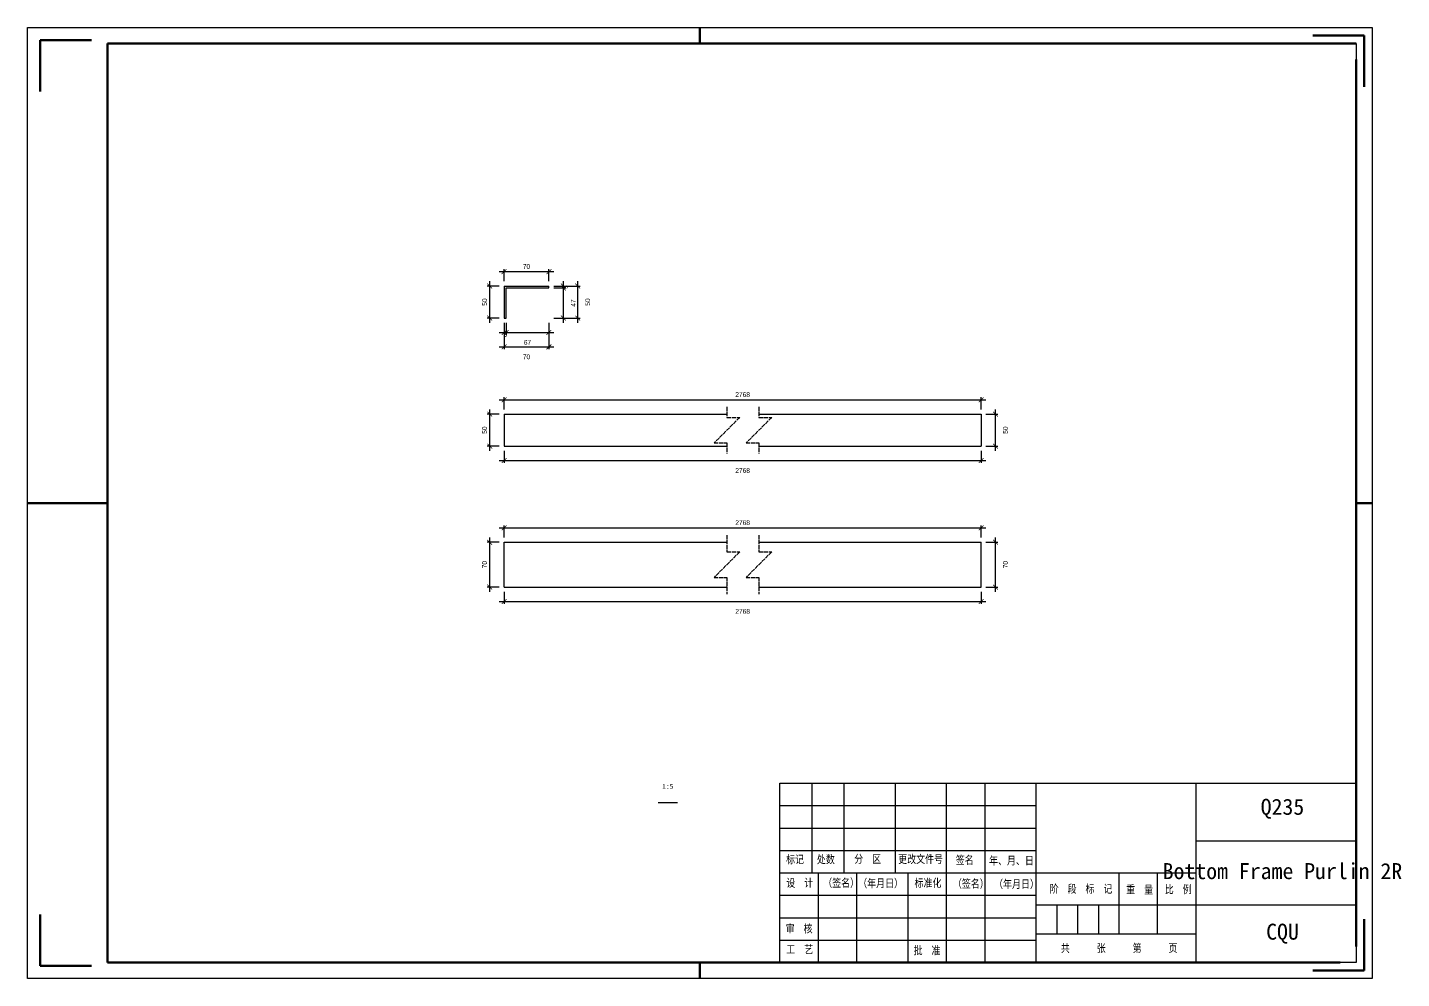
# Model space of a CAD drawing. Header units: millimetres. Extents: x 0 to 1925, y 0 to 4345.
# Drawn here: x 0 to 429.2, y 1468 to 1765 of the extents above; entities that cross this region are included whole.
import ezdxf

# ---------------------------------------------------------------- set-up
doc = ezdxf.new("R2010")
doc.units = ezdxf.units.MM
doc.linetypes.add('DASHED', pattern=[1.524, 1.27, -0.254])
doc.layers.add('总内框线', color=7, linetype='Continuous', lineweight=50)
doc.layers.add('总外框线', color=7, linetype='Continuous', lineweight=30)
doc.styles.add('OpenSansCondensed-Light', font='OpenSansCondensed-Light.ttf')
doc.styles.add('陈杰（2）', font='gbenor.shx', dxfattribs={"width": 0.8, "bigfont": 'gbcbig.shx'})
doc.dimstyles.new('EZDXF', dxfattribs={"dimtxt": 0.25, "dimasz": 0.175, "dimexe": 0.375, "dimexo": 0.125, "dimgap": 0.1, "dimtad": 1, "dimlfac": 100, "dimzin": 12, "dimdsep": 46, "dimtxsty": 'OpenSansCondensed-Light', "dimblk": 'ARCHTICK', "dimcen": 2.5, "dimazin": 3, "dimtfac": 0.5, "dimtmove": 2, "dimatfit": 3, "dimarcsym": 0})

# ---------------------------------------------------------------- blocks, each defined once
blk = doc.blocks.new('_ARCHTICK')
at = {"color": 0, "linetype": 'ByBlock', "const_width": 0.15}
blk.add_lwpolyline([(-0.5, -0.5), (0.5, 0.5)], dxfattribs=at)

msp = doc.modelspace()

# ---------------------------------------------------------------- linework, layer by layer
for p, q in [((415, 1760), (415, 1575)), ((148.87901, 1684.25), (162.87901, 1684.25)), ((148.87901, 1684.25), (148.87901, 1674.25)), ((149.47901, 1683.65), (162.87901, 1683.65)), ((149.47901, 1674.25), (149.47901, 1683.65)), ((162.87901, 1683.65), (162.87901, 1684.25)), ((148.87901, 1674.25), (149.47901, 1674.25)), ((148.87901, 1644.25), (218.47901, 1644.25)), ((148.87901, 1644.25), (148.87901, 1634.25)), ((228.47901, 1644.25), (297.87901, 1644.25)), ((297.87901, 1644.25), (297.87901, 1634.25)), ((148.87901, 1634.25), (218.47901, 1634.25)), ((228.47901, 1634.25), (297.87901, 1634.25)), ((148.87901, 1604.25), (218.47901, 1604.25)), ((148.87901, 1590.25), (148.87901, 1604.25)), ((228.47901, 1604.25), (297.87901, 1604.25)), ((297.87901, 1590.25), (297.87901, 1604.25)), ((148.87901, 1590.25), (218.47901, 1590.25)), ((228.47901, 1590.25), (297.87901, 1590.25)), ((235, 1529), (415, 1529)), ((235, 1473), (235, 1529)), ((245, 1529), (245, 1501)), ((255, 1529), (255, 1501)), ((271, 1529), (271, 1501)), ((287, 1529), (287, 1501)), ((299, 1529), (299, 1473)), ((315, 1529), (315, 1473)), ((365, 1473), (365, 1529)), ((415, 1529), (415, 1473)), ((197, 1523), (203, 1523)), ((235, 1522), (315, 1522)), ((235, 1515), (315, 1515)), ((365, 1511), (415, 1511)), ((235, 1508), (315, 1508)), ((235, 1501), (365, 1501)), ((247, 1501), (247, 1473)), ((259, 1501), (259, 1473)), ((275, 1501), (275, 1473)), ((287, 1501), (287, 1473)), ((341, 1482), (341, 1501)), ((353, 1482), (353, 1501)), ((235, 1494), (315, 1494)), ((315, 1491), (365, 1491)), ((321.5, 1491), (321.5, 1482)), ((328, 1491), (328, 1482)), ((334.5, 1491), (334.5, 1482)), ((365, 1491), (415, 1491)), ((235, 1487), (315, 1487)), ((315, 1482), (365, 1482)), ((235, 1480), (315, 1480)), ((415, 1473), (235, 1473))]:
    msp.add_line(p, q)
at = {"linetype": 'DASHED'}
for p, q in [((218.47901, 1646.5), (218.47901, 1643.25)), ((228.47901, 1646.5), (228.47901, 1643.25)), ((222.47901, 1643.25), (214.47901, 1635.25)), ((218.47901, 1643.25), (222.47901, 1643.25)), ((232.47901, 1643.25), (224.47901, 1635.25)), ((228.47901, 1643.25), (232.47901, 1643.25)), ((214.47901, 1635.25), (218.47901, 1635.25)), ((218.47901, 1635.25), (218.47901, 1632)), ((224.47901, 1635.25), (228.47901, 1635.25)), ((228.47901, 1635.25), (228.47901, 1632)), ((218.47901, 1606.5), (218.47901, 1601.25)), ((228.47901, 1606.5), (228.47901, 1601.25)), ((222.47901, 1601.25), (214.47901, 1593.25)), ((218.47901, 1601.25), (222.47901, 1601.25)), ((232.47901, 1601.25), (224.47901, 1593.25)), ((228.47901, 1601.25), (232.47901, 1601.25)), ((214.47901, 1593.25), (218.47901, 1593.25)), ((218.47901, 1593.25), (218.47901, 1588)), ((224.47901, 1593.25), (228.47901, 1593.25)), ((228.47901, 1593.25), (228.47901, 1588))]:
    msp.add_line(p, q, dxfattribs=at)
at = {"layer": '总内框线'}
for p, q in [((210, 1760), (210, 1765)), ((4, 1761), (4, 1745)), ((4, 1761), (20, 1761)), ((25, 1473), (25, 1760)), ((25, 1760), (415, 1760)), ((417.5, 1762.5), (401.5, 1762.5)), ((417.5, 1762.5), (417.5, 1746.5)), ((415, 1755), (415, 1478)), ((0, 1616.5), (25, 1616.5)), ((415, 1616.5), (420, 1616.5)), ((4, 1472), (4, 1488)), ((417.5, 1470.5), (417.5, 1486.5)), ((410, 1473), (25, 1473)), ((210, 1468), (210, 1473)), ((4, 1472), (20, 1472)), ((417.5, 1470.5), (401.5, 1470.5))]:
    msp.add_line(p, q, dxfattribs=at)
at = {"layer": '总外框线'}
for p, q in [((0, 1468), (0, 1765)), ((0, 1765), (420, 1765)), ((420, 1765), (420, 1468)), ((420, 1468), (0, 1468))]:
    msp.add_line(p, q, dxfattribs=at)

# ---------------------------------------------------------------- texts
at = {"attachment_point": 5}
for s, insert, char_height in [('1:5', (200, 1528), 1.5), ('Q235', (392, 1521), 5), ('Bottom Frame Purlin 2R', (392, 1501.5), 5), ('CQU', (392, 1482), 5)]:
    msp.add_mtext(s, dxfattribs=dict(at, insert=insert, char_height=char_height))
at = {"char_height": 2.5, "width": 93.0192856, "attachment_point": 1, "style": '陈杰（2）'}
for s, insert in [('{\\fSimSun|b0|i0|c134|p2;标记}', (236.95482, 1506.44053)), ('{\\fSimSun|b0|i0|c134|p2;处数}', (246.57596, 1506.45543)), ('{\\fSimSun|b0|i0|c134|p2;分\u3000区}', (258.23692, 1506.57959)), ('{\\fSimSun|b0|i0|c134|p2;更改文件号}', (271.97169, 1506.52496)), ('{\\fSimSun|b0|i0|c134|p2;签名}', (289.95608, 1506.2667)), ('{\\fSimSun|b0|i0|c134|p2;年、月、日}', (300.35064, 1506.07301)), ('{\\fSimSun|b0|i0|c134|p2;设\u3000计}', (237.01432, 1499.10007)), ('{\\fSimSun|b0|i0|c134|p2;（签名）}', (248.55629, 1499.10007)), ('{\\fSimSun|b0|i0|c134|p2;\u3000（年月日）}', (256.68156, 1498.98584)), ('{\\fSimSun|b0|i0|c134|p2;标准化}', (277.08823, 1499.08517)), ('{\\fSimSun|b0|i0|c134|p2;（签名）}', (289.05516, 1498.83685)), ('{\\fSimSun|b0|i0|c134|p2;（年月日）}', (301.923, 1498.73752)), ('{\\fSimSun|b0|i0|c134|p2;阶\u3000段\u3000标\u3000记}', (319.30395, 1497.25254)), ('{\\fSimSun|b0|i0|c134|p2;重\u3000量}', (343.18681, 1497.02408)), ('{\\fSimSun|b0|i0|c134|p2;比\u3000例}', (355.23873, 1497.09361)), ('{\\fSimSun|b0|i0|c134|p2;审\u3000核}', (236.81034, 1484.83138)), ('{\\fSimSun|b0|i0|c134|p2;工\u3000艺}', (237.01432, 1478.34515)), ('{\\fSimSun|b0|i0|c134|p2;批\u3000准}', (276.78226, 1478.0273)), ('{\\fSimSun|b0|i0|c134|p2;共\u3000\u3000\u3000张\u3000\u3000\u3000第\u3000\u3000\u3000页}', (322.79713, 1478.72757))]:
    msp.add_mtext(s, dxfattribs=dict(at, insert=insert))

# ---------------------------------------------------------------- dimensions: what is measured, and where the dimension line sits
for base, p1, p2, location, text, override in [((148.87901, 1688.75), (148.87901, 1684.25), (162.87901, 1684.25), (155.87901, 1690.35), '70', {"dimtxt": 1.5, "dimasz": 1.5, "dimexe": 0.75, "dimexo": 1.5, "dimtad": 1, "dimlfac": 5, "dimblk": 'ARCHTICK', "dimsah": 0, "dimtsz": 0, "dimdle": 1.5, "dimtmove": 2}), ((148.87901, 1665.25), (148.87901, 1674.25), (162.87901, 1674.25), (155.87901, 1662.15), '70', {"dimtxt": 1.5, "dimasz": 1.5, "dimexe": 0.75, "dimexo": 1.5, "dimtad": 4, "dimlfac": 5, "dimblk": 'ARCHTICK', "dimsah": 0, "dimtsz": 0, "dimdle": 1.5, "dimtmove": 2}), ((148.87901, 1648.75), (148.87901, 1644.25), (297.87901, 1644.25), (223.37901, 1650.35), '2768', {"dimtxt": 1.5, "dimasz": 1.5, "dimexe": 0.75, "dimexo": 1.5, "dimtad": 1, "dimlfac": 5, "dimblk": 'ARCHTICK', "dimsah": 0, "dimtsz": 0, "dimdle": 1.5, "dimtmove": 2}), ((148.87901, 1629.75), (148.87901, 1634.25), (297.87901, 1634.25), (223.37901, 1626.65), '2768', {"dimtxt": 1.5, "dimasz": 1.5, "dimexe": 0.75, "dimexo": 1.5, "dimtad": 4, "dimlfac": 5, "dimblk": 'ARCHTICK', "dimsah": 0, "dimtsz": 0, "dimdle": 1.5, "dimtmove": 2}), ((148.87901, 1608.75), (148.87901, 1604.25), (297.87901, 1604.25), (223.37901, 1610.35), '2768', {"dimtxt": 1.5, "dimasz": 1.5, "dimexe": 0.75, "dimexo": 1.5, "dimtad": 1, "dimlfac": 5, "dimblk": 'ARCHTICK', "dimsah": 0, "dimtsz": 0, "dimdle": 1.5, "dimtmove": 2}), ((148.87901, 1585.75), (148.87901, 1590.25), (297.87901, 1590.25), (223.37901, 1582.65), '2768', {"dimtxt": 1.5, "dimasz": 1.5, "dimexe": 0.75, "dimexo": 1.5, "dimtad": 4, "dimlfac": 5, "dimblk": 'ARCHTICK', "dimsah": 0, "dimtsz": 0, "dimdle": 1.5, "dimtmove": 2})]:
    msp.add_linear_dim(base=base, p1=p1, p2=p2, location=location, text=text, dimstyle='EZDXF', override=override).render()
for base, p1, p2, location, text, override in [((144.37901, 1674.25), (148.87901, 1674.25), (148.87901, 1684.25), (142.77901, 1679.25), '50', {"dimtxt": 1.5, "dimasz": 1.5, "dimexe": 0.75, "dimexo": 1.5, "dimtad": 1, "dimlfac": 5, "dimblk": 'ARCHTICK', "dimsah": 0, "dimtsz": 0, "dimdle": 1.5, "dimtmove": 2}), ((171.87901, 1674.25), (162.87901, 1674.25), (162.87901, 1684.25), (174.97901, 1679.25), '50', {"dimtxt": 1.5, "dimasz": 1.5, "dimexe": 0.75, "dimexo": 1.5, "dimtad": 4, "dimlfac": 5, "dimblk": 'ARCHTICK', "dimsah": 0, "dimtsz": 0, "dimdle": 1.5, "dimtmove": 2}), ((144.37901, 1634.25), (148.87901, 1634.25), (148.87901, 1644.25), (142.77901, 1639.25), '50', {"dimtxt": 1.5, "dimasz": 1.5, "dimexe": 0.75, "dimexo": 1.5, "dimtad": 1, "dimlfac": 5, "dimblk": 'ARCHTICK', "dimsah": 0, "dimtsz": 0, "dimdle": 1.5, "dimtmove": 2}), ((302.37901, 1634.25), (297.87901, 1634.25), (297.87901, 1644.25), (305.47901, 1639.25), '50', {"dimtxt": 1.5, "dimasz": 1.5, "dimexe": 0.75, "dimexo": 1.5, "dimtad": 4, "dimlfac": 5, "dimblk": 'ARCHTICK', "dimsah": 0, "dimtsz": 0, "dimdle": 1.5, "dimtmove": 2}), ((144.37901, 1590.25), (148.87901, 1590.25), (148.87901, 1604.25), (142.77901, 1597.25), '70', {"dimtxt": 1.5, "dimasz": 1.5, "dimexe": 0.75, "dimexo": 1.5, "dimtad": 1, "dimlfac": 5, "dimblk": 'ARCHTICK', "dimsah": 0, "dimtsz": 0, "dimdle": 1.5, "dimtmove": 2}), ((302.37901, 1590.25), (297.87901, 1590.25), (297.87901, 1604.25), (305.47901, 1597.25), '70', {"dimtxt": 1.5, "dimasz": 1.5, "dimexe": 0.75, "dimexo": 1.5, "dimtad": 4, "dimlfac": 5, "dimblk": 'ARCHTICK', "dimsah": 0, "dimtsz": 0, "dimdle": 1.5, "dimtmove": 2})]:
    msp.add_linear_dim(base=base, p1=p1, p2=p2, angle=90, location=location, text=text, dimstyle='EZDXF', override=override).render()
for base, p1, p2, location in [((167.37901, 1683.65), (162.87901, 1683.65), (162.87901, 1684.25), (168.02901, 1683.95)), ((167.37901, 1674.25), (162.87901, 1674.25), (162.87901, 1683.65), (170.47901, 1678.95))]:
    msp.add_linear_dim(base=base, p1=p1, p2=p2, angle=90, location=location, dimstyle='EZDXF', override={"dimtxt": 1.5, "dimasz": 1.5, "dimexe": 0.75, "dimexo": 1.5, "dimtad": 4, "dimlfac": 5, "dimblk": 'ARCHTICK', "dimsah": 0, "dimtsz": 0, "dimdle": 1.5, "dimtmove": 2}).render()
for base, p1, p2, location in [((148.87901, 1669.75), (148.87901, 1674.25), (149.47901, 1674.25), (149.17901, 1669.1)), ((149.47901, 1669.75), (149.47901, 1674.25), (162.87901, 1674.25), (156.17901, 1666.65))]:
    msp.add_linear_dim(base=base, p1=p1, p2=p2, location=location, dimstyle='EZDXF', override={"dimtxt": 1.5, "dimasz": 1.5, "dimexe": 0.75, "dimexo": 1.5, "dimtad": 4, "dimlfac": 5, "dimblk": 'ARCHTICK', "dimsah": 0, "dimtsz": 0, "dimdle": 1.5, "dimtmove": 2}).render()

doc.saveas('drawing.dxf')
